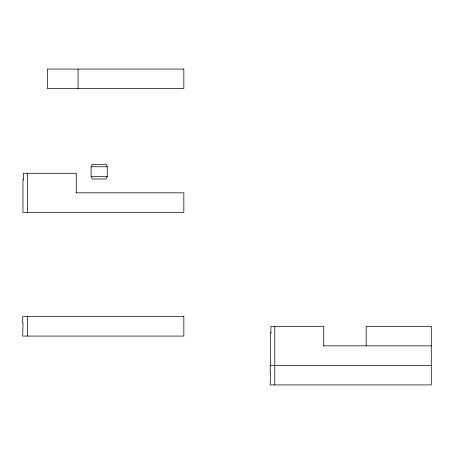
<?xml version="1.0" encoding="UTF-8"?>
<svg xmlns="http://www.w3.org/2000/svg" width="454" height="454" viewBox="0 0 454 454"><rect width="100%" height="100%" fill="white"/><g stroke="black" fill="none" stroke-linecap="round" stroke-linejoin="round"><path stroke-width="0.68" d="M91.106 166.76L92.321 164.32L106.054 164.32L107.269 166.76L107.269 176.532L106.026 178.972L92.349 178.972L91.106 176.532L91.106 166.76L107.269 166.76M91.106 176.532L107.269 176.532M23.869 179.784L22.978 179.784L22.978 212.347L183.836 212.347L183.836 192.814L76.028 192.814M271.333 332.822L270.442 332.822L270.442 365.385M323.486 345.846L431.3 345.846M431.3 365.385L270.164 365.385L270.164 371.894L270.516 371.894L270.164 384.918L431.3 384.918L431.3 326.312L366.179 326.312L366.179 345.846M323.742 345.846L323.742 326.312L270.868 326.312L270.873 332.822M274.784 326.312L274.784 384.918M78.077 69.082L78.077 88.615M76.278 192.814L76.278 173.275L23.404 173.275L23.415 179.784M27.319 173.275L27.319 212.347M27.319 316.54L27.319 336.079M183.836 69.082L47.33 69.082L47.33 88.615L183.836 88.615L183.836 69.082M183.836 316.54L22.7 316.54L22.7 323.055L23.052 323.055L22.7 336.079L183.836 336.079L183.836 316.54"/></g></svg>
